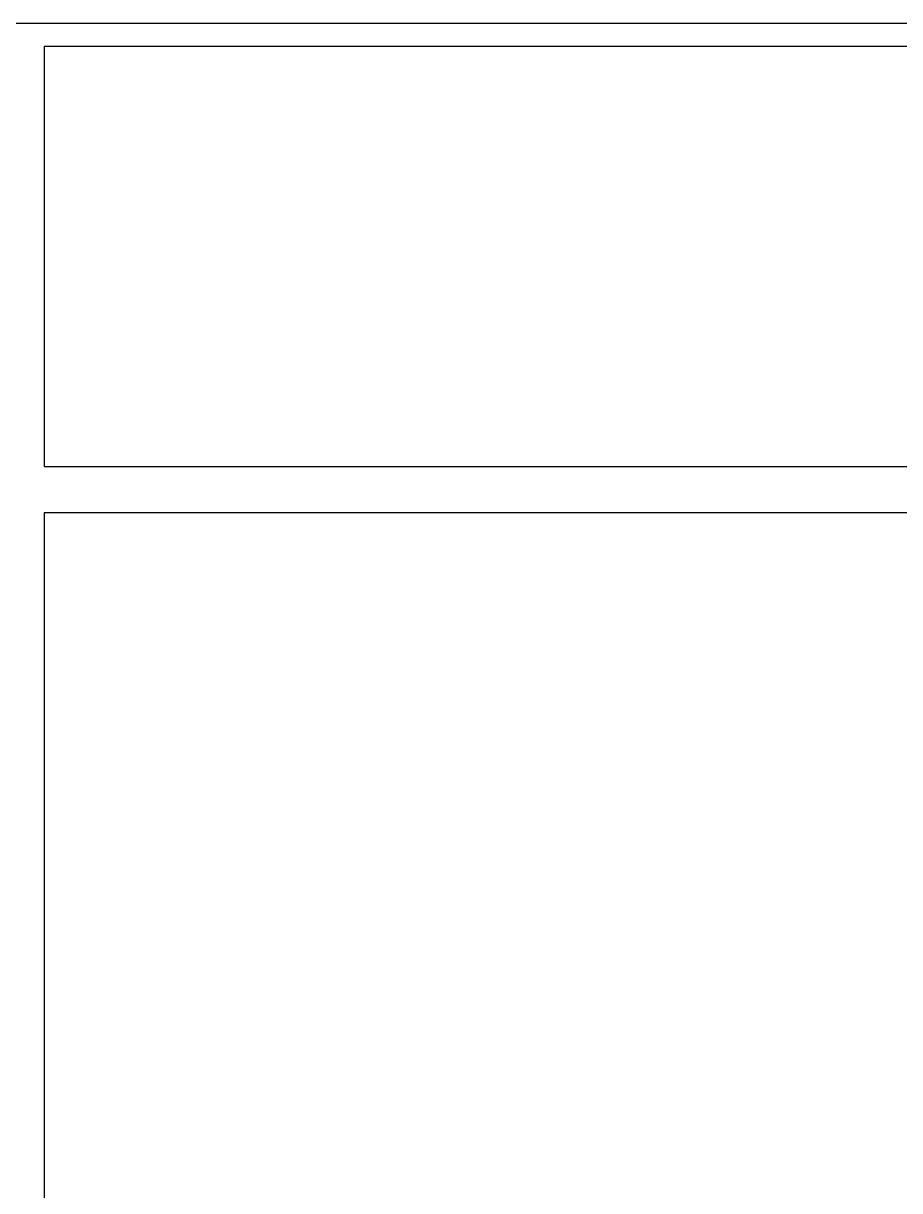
# Model space of a CAD drawing. Extents: x -24961 to 905641, y -154323 to 635957.
# Drawn here: x 416471 to 417598, y -113974 to -112472 of the extents above; entities that cross this region are included whole.
import ezdxf

# ---------------------------------------------------------------- set-up
doc = ezdxf.new("R2010")
doc.units = 0
doc.header["$LTSCALE"] = 1000
doc.header["$MEASUREMENT"] = 0
doc.layers.add('窗', color=154, linetype='Continuous')

msp = doc.modelspace()

# ---------------------------------------------------------------- linework, layer by layer
at = {"layer": '窗'}
for p, q in [((418131.5, -112471.9), (414775, -112471.9)), ((418087.5, -112501.9), (416497.3, -112501.9)), ((416497.3, -112501.9), (416497.3, -113041.9)), ((416497.3, -113041.9), (418087.5, -113041.9)), ((416497.3, -113101.9), (416497.3, -114299.3)), ((418087.5, -113101.9), (416497.3, -113101.9))]:
    msp.add_line(p, q, dxfattribs=at)

doc.saveas('drawing.dxf')
